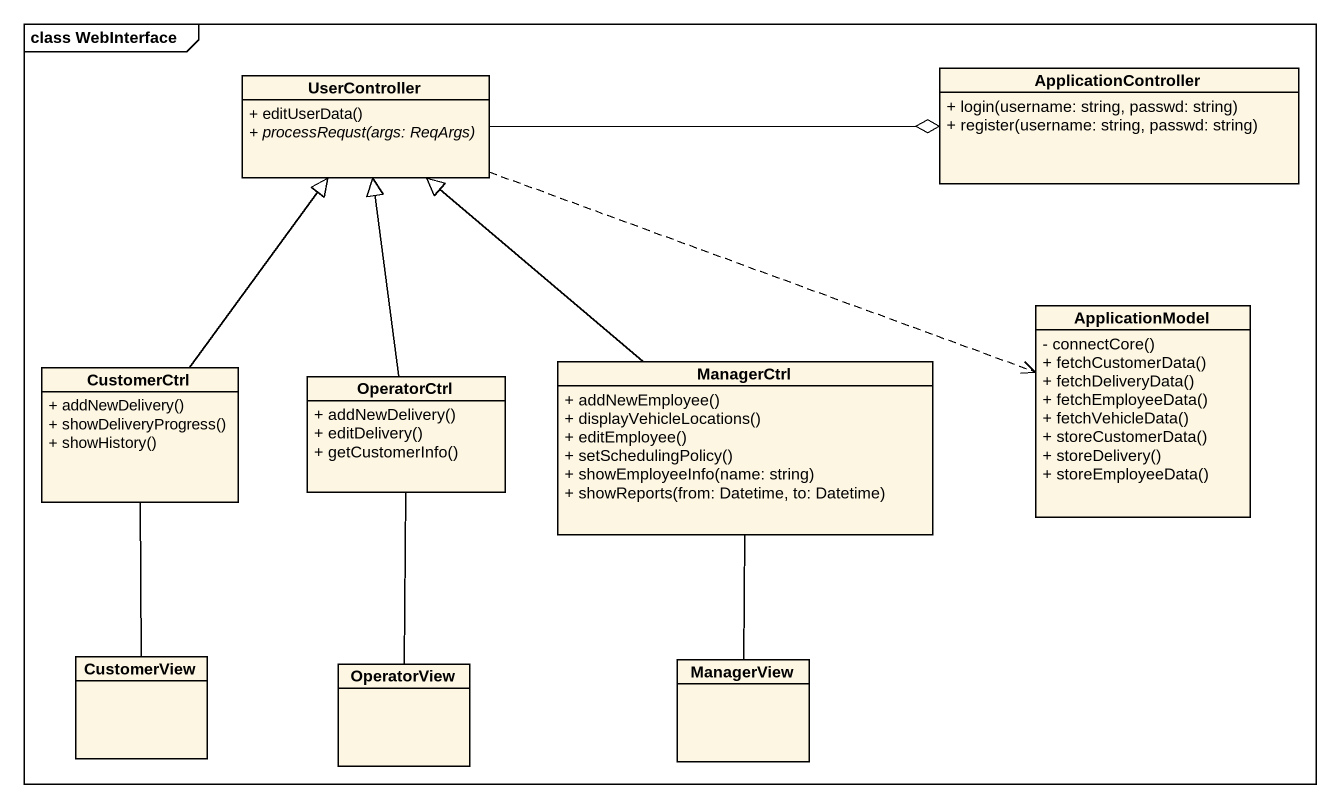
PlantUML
@startuml
mainframe class WebInterface
hide circle
hide empty members
skinparam classAttributeIconSize 0
class UserController {
  + editUserData()
  {abstract} + processRequst(args: ReqArgs)
}
class ApplicationController {
  + login(username: string, passwd: string)
  + register(username: string, passwd: string)
}
class ApplicationModel {
  - connectCore()
  + fetchCustomerData()
  + fetchDeliveryData()
  + fetchEmployeeData()
  + fetchVehicleData()
  + storeCustomerData()
  + storeDelivery()
  + storeEmployeeData()
}
class CustomerCtrl {
  + addNewDelivery()
  + showDeliveryProgress()
  + showHistory()
}
class OperatorCtrl {
  + addNewDelivery()
  + editDelivery()
  + getCustomerInfo()
}
class ManagerCtrl {
  + addNewEmployee()
  + displayVehicleLocations()
  + editEmployee()
  + setSchedulingPolicy()
  + showEmployeeInfo(name: string)
  + showReports(from: Datetime, to: Datetime)
}
class CustomerView
class OperatorView
class ManagerView
UserController -right-o ApplicationController
UserController .right.> ApplicationModel
CustomerCtrl -up-|> UserController
CustomerCtrl -- CustomerView
OperatorCtrl -up-|> UserController
OperatorCtrl -- OperatorView
ManagerCtrl -up-|> UserController
ManagerCtrl -- ManagerView
@enduml
